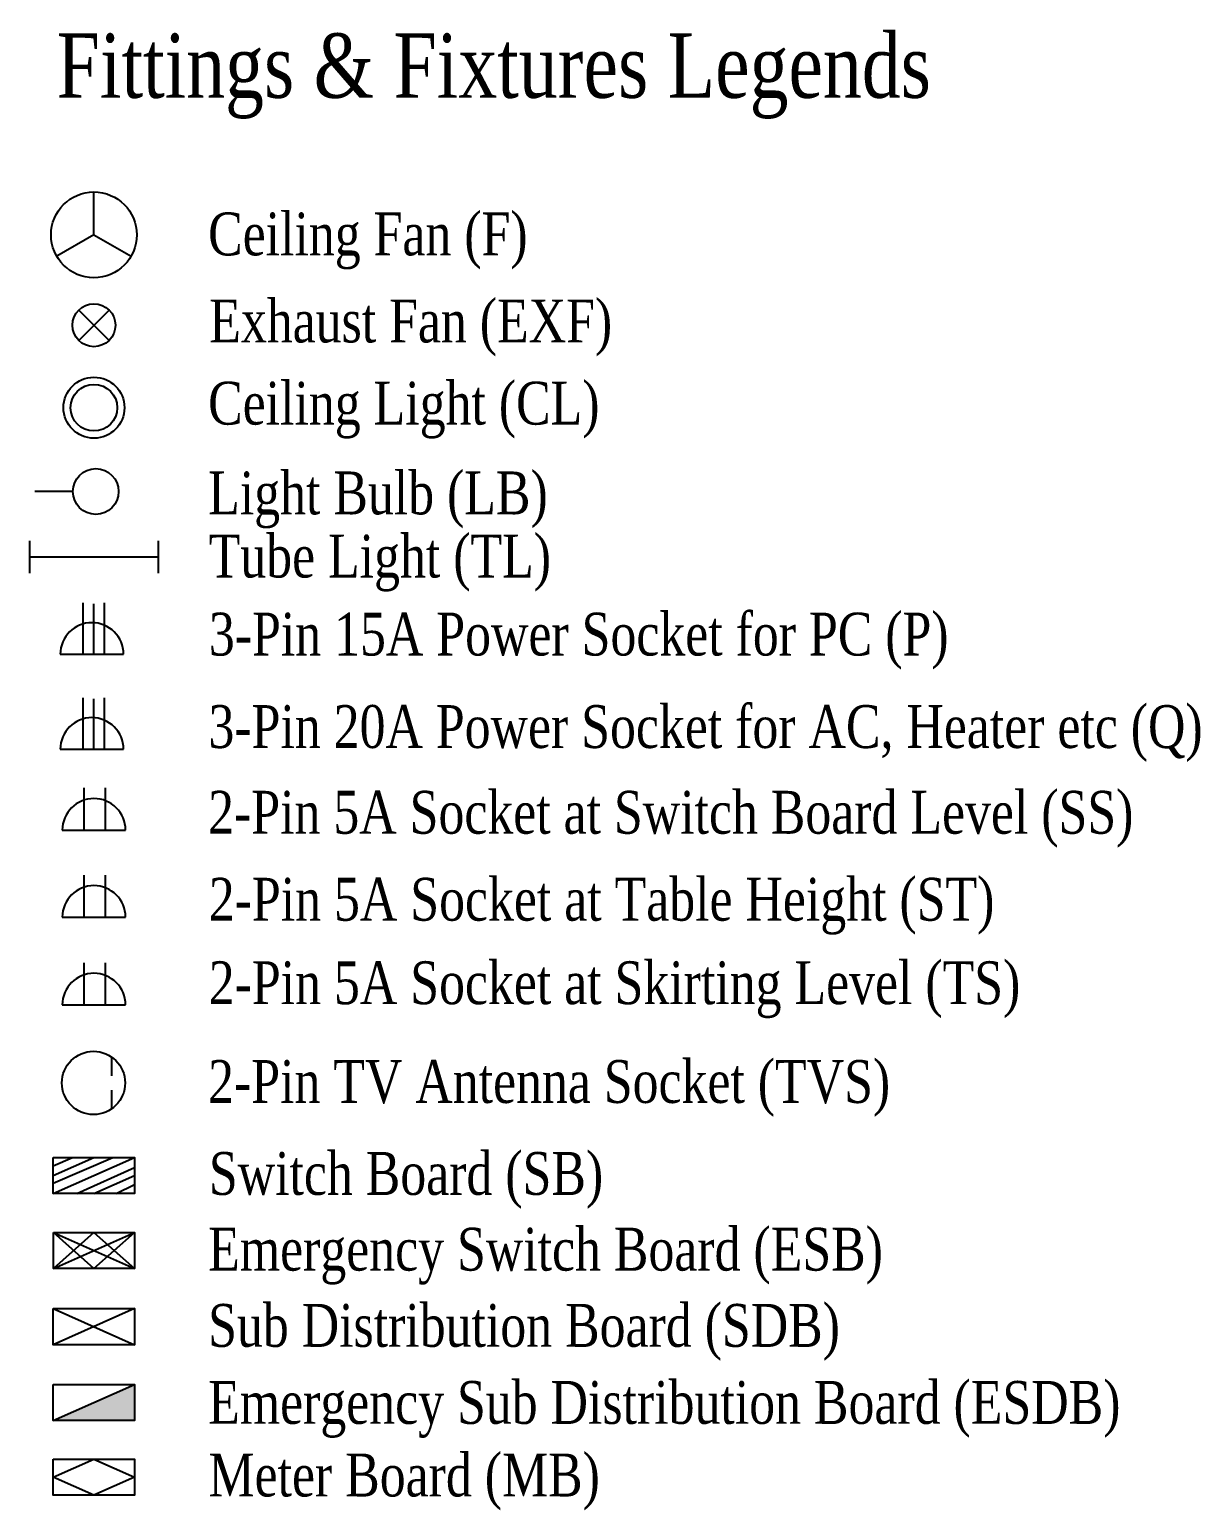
# Model space of a CAD drawing. Header units: inches. Extents: x 4849 to 14405, y -37970 to -930.
# Drawn here: x 6825.1 to 7152.7, y -35781.5 to -35367.1 of the extents above; entities that cross this region are included whole.
import ezdxf

# ---------------------------------------------------------------- set-up
doc = ezdxf.new("R2010")
doc.units = ezdxf.units.IN
doc.header["$LTSCALE"] = 10
doc.header["$MEASUREMENT"] = 0
for name, color, linetype, plot in [('Diagram', 134, 'Continuous', False), ('Fan (Mine)', 2, 'Continuous', False), ('Light (Mine)', 3, 'Continuous', False)]:
    doc.layers.add(name, color=color, linetype=linetype, plot=plot)
doc.layers.add('Switchboard & Socket (Mine)', color=4, linetype='Continuous')
doc.layers.add('Text Legends (Mine)', color=192, linetype='Continuous', lineweight=35)
doc.styles.get("Standard").update_dxf_attribs({"font": 'simplex.shx', "width": 0.8, "height": 3})

# ---------------------------------------------------------------- blocks, each defined once
blk = doc.blocks.new('2-Pin TV Socket')
at = {"layer": 'Switchboard & Socket (Mine)', "linetype": 'ByBlock', "ltscale": 10}
for p, q in [((0, 0), (0, -5.26)), ((0, -9.26), (0, -14.53))]:
    blk.add_line(p, q, dxfattribs=at)
at = {"layer": 'Switchboard & Socket (Mine)', "linetype": 'ByBlock'}
blk.add_circle((-5.05, -7.26), 8.85, dxfattribs=at)
blk = doc.blocks.new('Meter Board')
at = {"layer": 'Switchboard & Socket (Mine)', "linetype": 'Continuous'}
for p, q in [((0, -5.05), (11.36, 0)), ((11.36, 0), (22.73, -5.05)), ((11.36, -10.09), (0, -5.05)), ((22.73, -5.05), (11.36, -10.09))]:
    blk.add_line(p, q, dxfattribs=at)
blk.add_lwpolyline([(0, 0), (22.73, 0), (22.73, -10.09), (0, -10.09)], close=True, dxfattribs=at)
blk = doc.blocks.new('Sub Distribution Board')
at = {"layer": 'Switchboard & Socket (Mine)', "linetype": 'Continuous'}
for p, q in [((0, 0), (22.73, -10.09)), ((22.73, 0), (0, -10.09))]:
    blk.add_line(p, q, dxfattribs=at)
blk.add_lwpolyline([(0, 0), (22.73, 0), (22.73, -10.09), (0, -10.09)], close=True, dxfattribs=at)
blk = doc.blocks.new('Switchboard')
at = {"layer": 'Switchboard & Socket (Mine)', "linetype": 'Continuous'}
for p, q in [((0, -10.09), (22.73, 0)), ((0, -5.05), (11.36, 0)), ((0, -7.26), (16.63, 0)), ((0, -2.38), (5.35, 0)), ((6.62, -10.09), (22.73, -2.84)), ((11.36, -10.09), (22.73, -5.05)), ((17.6, -10.09), (22.73, -7.56))]:
    blk.add_line(p, q, dxfattribs=at)
blk.add_lwpolyline([(0, 0), (22.73, 0), (22.73, -10.09), (0, -10.09)], close=True, dxfattribs=at)
blk = doc.blocks.new('Light Bulb')
at = {"layer": 'Light (Mine)'}
blk.add_line((10.67, 0), (0, 0), dxfattribs=at)
at = {"layer": 'Light (Mine)', "linetype": 'Continuous'}
blk.add_circle((17.07, 0), 6.4, dxfattribs=at)
blk = doc.blocks.new('Tube Light')
at = {"layer": 'Light (Mine)'}
for p, q in [((0, 4.54), (0, -4.54)), ((36, 4.54), (36, -4.54)), ((36, 0), (0, 0))]:
    blk.add_line(p, q, dxfattribs=at)
blk = doc.blocks.new('Ceiling Fan')
at = {"layer": 'Fan (Mine)', "linetype": 'Continuous', "ltscale": 10}
for q in [(0, 12), (-10.39, -6), (10.39, -6)]:
    blk.add_line((0, 0), q, dxfattribs=at)
blk.add_circle((0, 0), 12, dxfattribs=at)
blk.add_circle((0, 0), 12, dxfattribs=at)
blk = doc.blocks.new('Exhaust Fan')
at = {"layer": 'Fan (Mine)', "linetype": 'Continuous', "ltscale": 10}
for p, q in [((-4.24, 4.24), (4.24, -4.24)), ((-4.24, -4.24), (4.24, 4.24))]:
    blk.add_line(p, q, dxfattribs=at)
blk.add_circle((0, 0), 6, dxfattribs=at)
blk = doc.blocks.new('Ceiling Light')
at = {"layer": 'Light (Mine)'}
for radius in [8.53, 6.52]:
    blk.add_circle((0, 0), radius, dxfattribs=at)
blk = doc.blocks.new('Emergency Switchboard')
at = {"layer": 'Switchboard & Socket (Mine)', "ltscale": 10}
for p, q in [((-11.36, -5.05), (11.36, 5.05)), ((-11.36, 5.05), (11.36, -5.05)), ((0, 5.05), (-11.36, -5.05)), ((0, -5.05), (-11.36, 5.05)), ((0, 5.05), (11.36, -5.05)), ((0, -5.05), (11.36, 5.05))]:
    blk.add_line(p, q, dxfattribs=at)
at = {"layer": 'Switchboard & Socket (Mine)', "linetype": 'Continuous'}
blk.add_lwpolyline([(-11.36, 5.05), (11.36, 5.05), (11.36, -5.05), (-11.36, -5.05)], close=True, dxfattribs=at)
blk = doc.blocks.new('Emergency Sub Distribution Board')
at = {"layer": 'Switchboard & Socket (Mine)', "ltscale": 10}
blk.add_hatch(color=256, dxfattribs=at).paths.add_polyline_path([(22.73, -10.09), (22.73, 0), (0, -10.09)])
blk.add_line((0, -10.09), (22.73, 0), dxfattribs=at)
at = {"layer": 'Switchboard & Socket (Mine)', "linetype": 'Continuous'}
blk.add_lwpolyline([(0, 0), (22.73, 0), (22.73, -10.09), (0, -10.09)], close=True, dxfattribs=at)
blk = doc.blocks.new('3-Pin Socket')
at = {"layer": 'Switchboard & Socket (Mine)', "ltscale": 10}
blk.add_line((0, 9.41), (0, -8.28), dxfattribs=at)
at = {"layer": 'Switchboard & Socket (Mine)', "linetype": 'Continuous'}
for p, q in [((0, 3.02), (14.44, 3.02)), ((0, 0), (14.11, 0)), ((0, -2.98), (14.44, -2.98))]:
    blk.add_line(p, q, dxfattribs=at)
blk.add_arc((0, 0.57), 8.85, 270, 90, dxfattribs=at)
blk = doc.blocks.new('2-Pin Socket')
at = {"layer": 'Switchboard & Socket (Mine)', "linetype": 'Continuous'}
for p, q in [((-2.76, 0), (-2.76, 11.8)), ((3.24, 0), (3.24, 11.8))]:
    blk.add_line(p, q, dxfattribs=at)
at = {"layer": 'Switchboard & Socket (Mine)', "ltscale": 10}
blk.add_line((-8.85, 0), (8.85, 0), dxfattribs=at)
at = {"layer": 'Switchboard & Socket (Mine)', "linetype": 'Continuous'}
blk.add_arc((0, 0), 8.85, 0, 180, dxfattribs=at)

msp = doc.modelspace()

# ---------------------------------------------------------------- block references
at = {"layer": 'Diagram', "linetype": 'Continuous'}
msp.add_blockref('Switchboard', (6831.7, -35682.7), dxfattribs=at)
at = {"layer": 'Fan (Mine)', "linetype": 'ByBlock'}
msp.add_blockref('Ceiling Fan', (6843.07, -35424.51), dxfattribs=at)
at = {"layer": 'Fan (Mine)', "linetype": 'Continuous'}
msp.add_blockref('Exhaust Fan', (6843.07, -35449.8), dxfattribs=at)
at = {"layer": 'Light (Mine)'}
for name, p in [('Ceiling Light', (6843.07, -35472.88)), ('Light Bulb', (6826.51, -35496.34))]:
    msp.add_blockref(name, p, dxfattribs=at)
at = {"layer": 'Light (Mine)', "linetype": 'Continuous'}
msp.add_blockref('Tube Light', (6825.07, -35514.67), dxfattribs=at)
at = {"layer": 'Switchboard & Socket (Mine)', "rotation": 90}
for p in [(6843.07, -35541.9), (6843.07, -35568.48)]:
    msp.add_blockref('3-Pin Socket', p, dxfattribs=at)
at = {"layer": 'Switchboard & Socket (Mine)'}
for name, p in [('2-Pin Socket', (6843.07, -35591.12)), ('2-Pin Socket', (6843.07, -35615.49)), ('2-Pin Socket', (6843.07, -35640.04)), ('Emergency Switchboard', (6843.07, -35708.74)), ('Emergency Sub Distribution Board', (6831.7, -35746.29))]:
    msp.add_blockref(name, p, dxfattribs=at)
at = {"layer": 'Switchboard & Socket (Mine)', "linetype": 'ByBlock'}
msp.add_blockref('2-Pin TV Socket', (6848, -35654.61), dxfattribs=at)
at = {"layer": 'Switchboard & Socket (Mine)', "linetype": 'Continuous'}
for name, p in [('Sub Distribution Board', (6831.69, -35725.04)), ('Meter Board', (6831.66, -35767.14))]:
    msp.add_blockref(name, p, dxfattribs=at)

# ---------------------------------------------------------------- texts
at = {"layer": 'Text Legends (Mine)', "ltscale": 10, "attachment_point": 1}
for s, insert, char_height, width in [('{\\fTimes New Roman|b0|i0|c0|p18;Fittings & Fixtures Legends}', (6832.63, -35368.14), 18, 244.0855), ('{\\fTimes New Roman|b0|i0|c0|p18;Ceiling Fan (F)}', (6875.03, -35418.24), 12, 102.5092), ('{\\fTimes New Roman|b0|i0|c0|p18;Exhaust Fan (EXF)}', (6875.34, -35442.61), 12, 109.896), ('{\\fTimes New Roman|b0|i0|c0|p18;Ceiling Light (CL)}', (6875.03, -35465.6), 12, 114.9548), ('{\\fTimes New Roman|b0|i0|c0|p18;Light Bulb (LB)}', (6875.03, -35490.73), 12, 114.9548), ('{\\fTimes New Roman|b0|i0|c0|p18;Tube Light (TL)}', (6875.17, -35508.41), 12, 114.9548), ('{\\fTimes New Roman|b0|i0|c0|p18;3-Pin 15A Power Socket for PC (P)}', (6875.24, -35530.24), 12, 205.9787), ('{\\fTimes New Roman|b0|i0|c0|p18;3-Pin 20A Power Socket for AC, Heater etc (Q)}', (6875.12, -35556.12), 12, 273.0642), ('{\\fTimes New Roman|b0|i0|c0|p18;2-Pin 5A Socket at Switch Board Level (SS)}', (6875.03, -35580.11), 12, 273.0642), ('{\\fTimes New Roman|b0|i0|c0|p18;2-Pin 5A Socket at Table Height (ST)}', (6875.21, -35604.45), 12, 273.0642), ('{\\fTimes New Roman|b0|i0|c0|p18;2-Pin 5A Socket at Skirting Level (TS)}', (6875.2, -35627.82), 12, 273.0642), ('{\\fTimes New Roman|b0|i0|c0|p18;2-Pin TV Antenna Socket (TVS)}', (6875.02, -35655.46), 12, 273.0642), ('{\\fTimes New Roman|b0|i0|c0|p18;Switch Board (SB)}', (6875.24, -35681.19), 12, 273.0642), ('{\\fTimes New Roman|b0|i0|c0|p18;Emergency Switch Board (ESB)}', (6875.03, -35702.39), 12, 273.0642), ('{\\fTimes New Roman|b0|i0|c0|p18;Sub Distribution Board (SDB)}', (6875.03, -35723.72), 12, 273.0642), ('{\\fTimes New Roman|b0|i0|c0|p18;Emergency Sub Distribution Board (ESDB)}', (6875.03, -35745.28), 12, 273.0642), ('{\\fTimes New Roman|b0|i0|c0|p18;Meter Board (MB)}', (6875.14, -35765.6), 12, 273.0642)]:
    msp.add_mtext(s, dxfattribs=dict(at, insert=insert, char_height=char_height, width=width))

doc.saveas('drawing.dxf')
